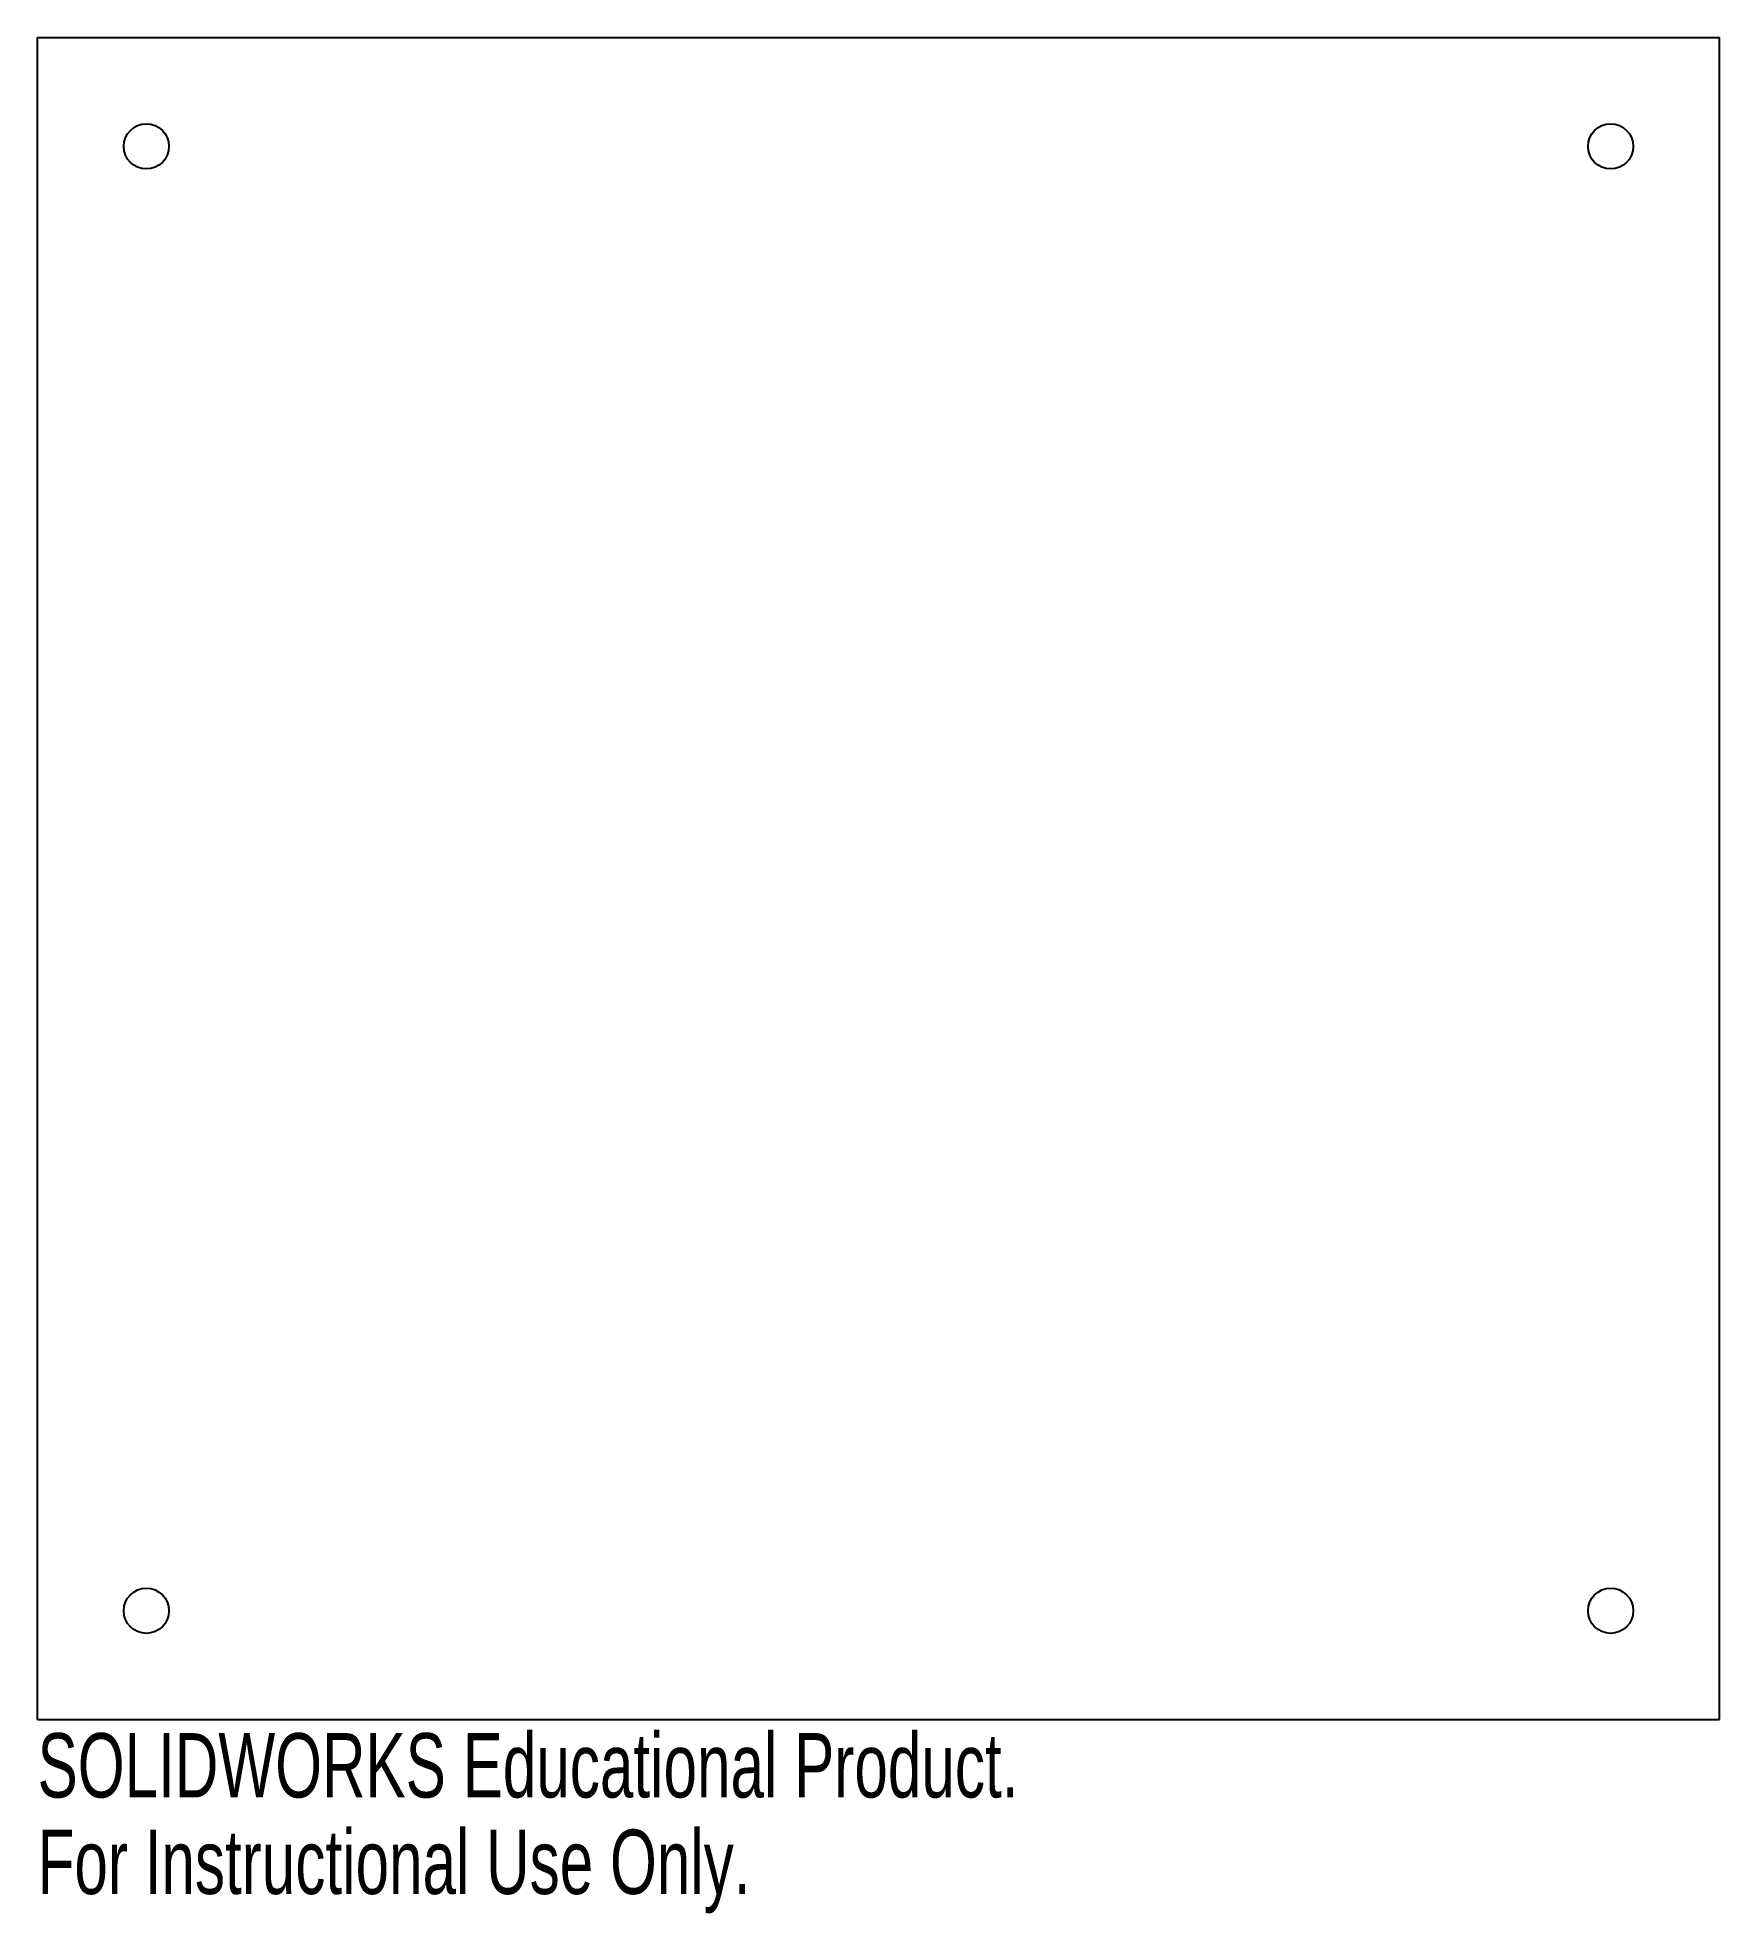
# Model space of a CAD drawing. Header units: millimetres. Extents: x -63 to 63, y -78 to 63.
import ezdxf

# ---------------------------------------------------------------- set-up
doc = ezdxf.new("R2010")
doc.units = ezdxf.units.MM
doc.styles.add('SLDTEXTSTYLE0', font='TXT', dxfattribs={"width": 0.7})

msp = doc.modelspace()

# ---------------------------------------------------------------- linework, layer by layer
at = {"color": 7, "linetype": 'Continuous', "lineweight": 25}
for p, q in [((-63.17, 63.17), (63.17, 63.17)), ((-63.17, -63.17), (-63.17, 63.17)), ((63.17, -63.17), (63.17, 63.17)), ((-63.17, -63.17), (63.17, -63.17))]:
    msp.add_line(p, q, dxfattribs=at)
for centre in [(-55, 55), (55, 55), (-55, -55), (55, -55)]:
    msp.add_circle(centre, 1.7, dxfattribs=at)

# ---------------------------------------------------------------- texts
at = {"color": 7, "linetype": 'Continuous', "char_height": 4.8336, "attachment_point": 1, "style": 'SLDTEXTSTYLE0'}
for s, insert in [('SOLIDWORKS Educational Product.', (-63.17, -64.19)), ('For Instructional Use Only.', (-63.17, -71.44))]:
    msp.add_mtext(s, dxfattribs=dict(at, insert=insert))

doc.saveas('drawing.dxf')
